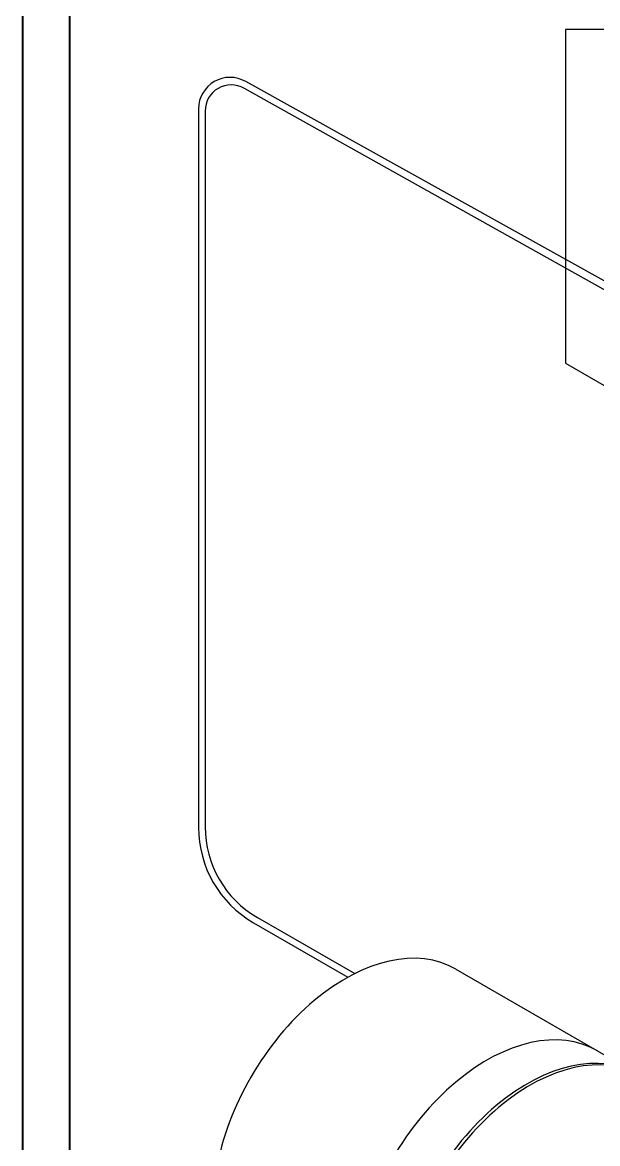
# Model space of a CAD drawing. Header units: centimetres. Extents: x 394264 to 551709, y 50011 to 59011.
# Drawn here: x 524671.9 to 524891.7, y 54082.8 to 54511.7 of the extents above; entities that cross this region are included whole.
import ezdxf

# ---------------------------------------------------------------- set-up
doc = ezdxf.new("R2010")
doc.units = ezdxf.units.CM
for name, color, linetype, lineweight in [('-M-YNGN-ZON3', 6, 'SP', 30), ('0-KRCN-DETAY-ÇERÇEVE', 71, 'Continuous', 40), ('0-KRCN-YNG-CIHAZ', 4, 'Continuous', 30)]:
    doc.layers.add(name, color=color, linetype=linetype, lineweight=lineweight)
doc.styles.add('CIZGI', font='tahoma.ttf', dxfattribs={"width": 0.8, "oblique": 20})
doc.linetypes.add('SP', pattern='A,2,-0.1,["SP",CIZGI,S=0.14,R=0.2,X=0,Y=-0.07],-0.255', length=2.355)

# ---------------------------------------------------------------- blocks, each defined once
blk = doc.blocks.new('A$C66BCA59E')
at = {"layer": '0-KRCN-YNG-CIHAZ', "color": 31, "linetype": 'Continuous', "lineweight": -3}
for p, q in [((244.73, -436.36, 2660.53), (84.83, -346.83, 2660.53)), ((225.77, -422.4, 2660.53), (85.33, -344.23, 2660.53)), ((67.33, -354.62, 2660.53), (67.33, -629.59, 2660.53)), ((69.83, -355.49, 2660.53), (69.83, -629.3, 2660.53)), ((89.83, -663.94, 2660.53), (127.01, -685.41, 2660.53)), ((88.33, -665.96, 2660.53), (124.4, -686.79, 2660.53)), ((165.69, -683.72, 1766.9), (477.46, -863.72, 1766.9))]:
    blk.add_line(p, q, dxfattribs=at)
at = {"layer": '0-KRCN-YNG-CIHAZ', "color": 31, "linetype": 'Continuous', "lineweight": -3, "elevation": 2657.38}
blk.add_lwpolyline([(452.53, -508.7), (452.53, -324.28), (207.53, -324.28), (207.53, -451.97), (404.64, -565.77), (452.53, -508.7)], close=True, dxfattribs=at)
at = {"layer": '0-KRCN-YNG-CIHAZ', "color": 31, "linetype": 'Continuous', "lineweight": -3}
for centre, radius, start, end in [((79.33, -354.62, 2660.53), 12, 60, 180), ((79.83, -355.49, 2660.53), 10, 60, 180), ((109.33, -629.59, 2660.53), 42, 180, 240), ((109.83, -629.3, 2660.53), 40, 180, 240)]:
    blk.add_arc(centre, radius, start, end, dxfattribs=at)
for centre in [(128.22, -748.62, 2660.53), (182.29, -779.84, 2660.53), (197.8, -788.8, 2660.53), (198.84, -789.4, 2660.53)]:
    blk.add_ellipse(centre, major_axis=(37.47, 64.9), ratio=0.630215, start_param=0, end_param=3.141593, dxfattribs=at)

msp = doc.modelspace()

# ---------------------------------------------------------------- linework, layer by layer
at = {"layer": '0-KRCN-DETAY-ÇERÇEVE', "elevation": -2010.95}
for points in [[(527547.4, 54833.28), (524671.91, 54833.28), (524671.91, 53388.35), (527547.4, 53388.35)], [(524690.01, 53399.83), (524690.01, 54815.18), (527529.31, 54815.18), (527529.31, 53399.83)]]:
    msp.add_lwpolyline(points, close=True, dxfattribs=at)

# ---------------------------------------------------------------- block references
at = {"layer": '-M-YNGN-ZON3'}
msp.add_blockref('A$C66BCA59E', (524671.91, 54833.28, -2010.95), dxfattribs=at)

doc.saveas('drawing.dxf')
